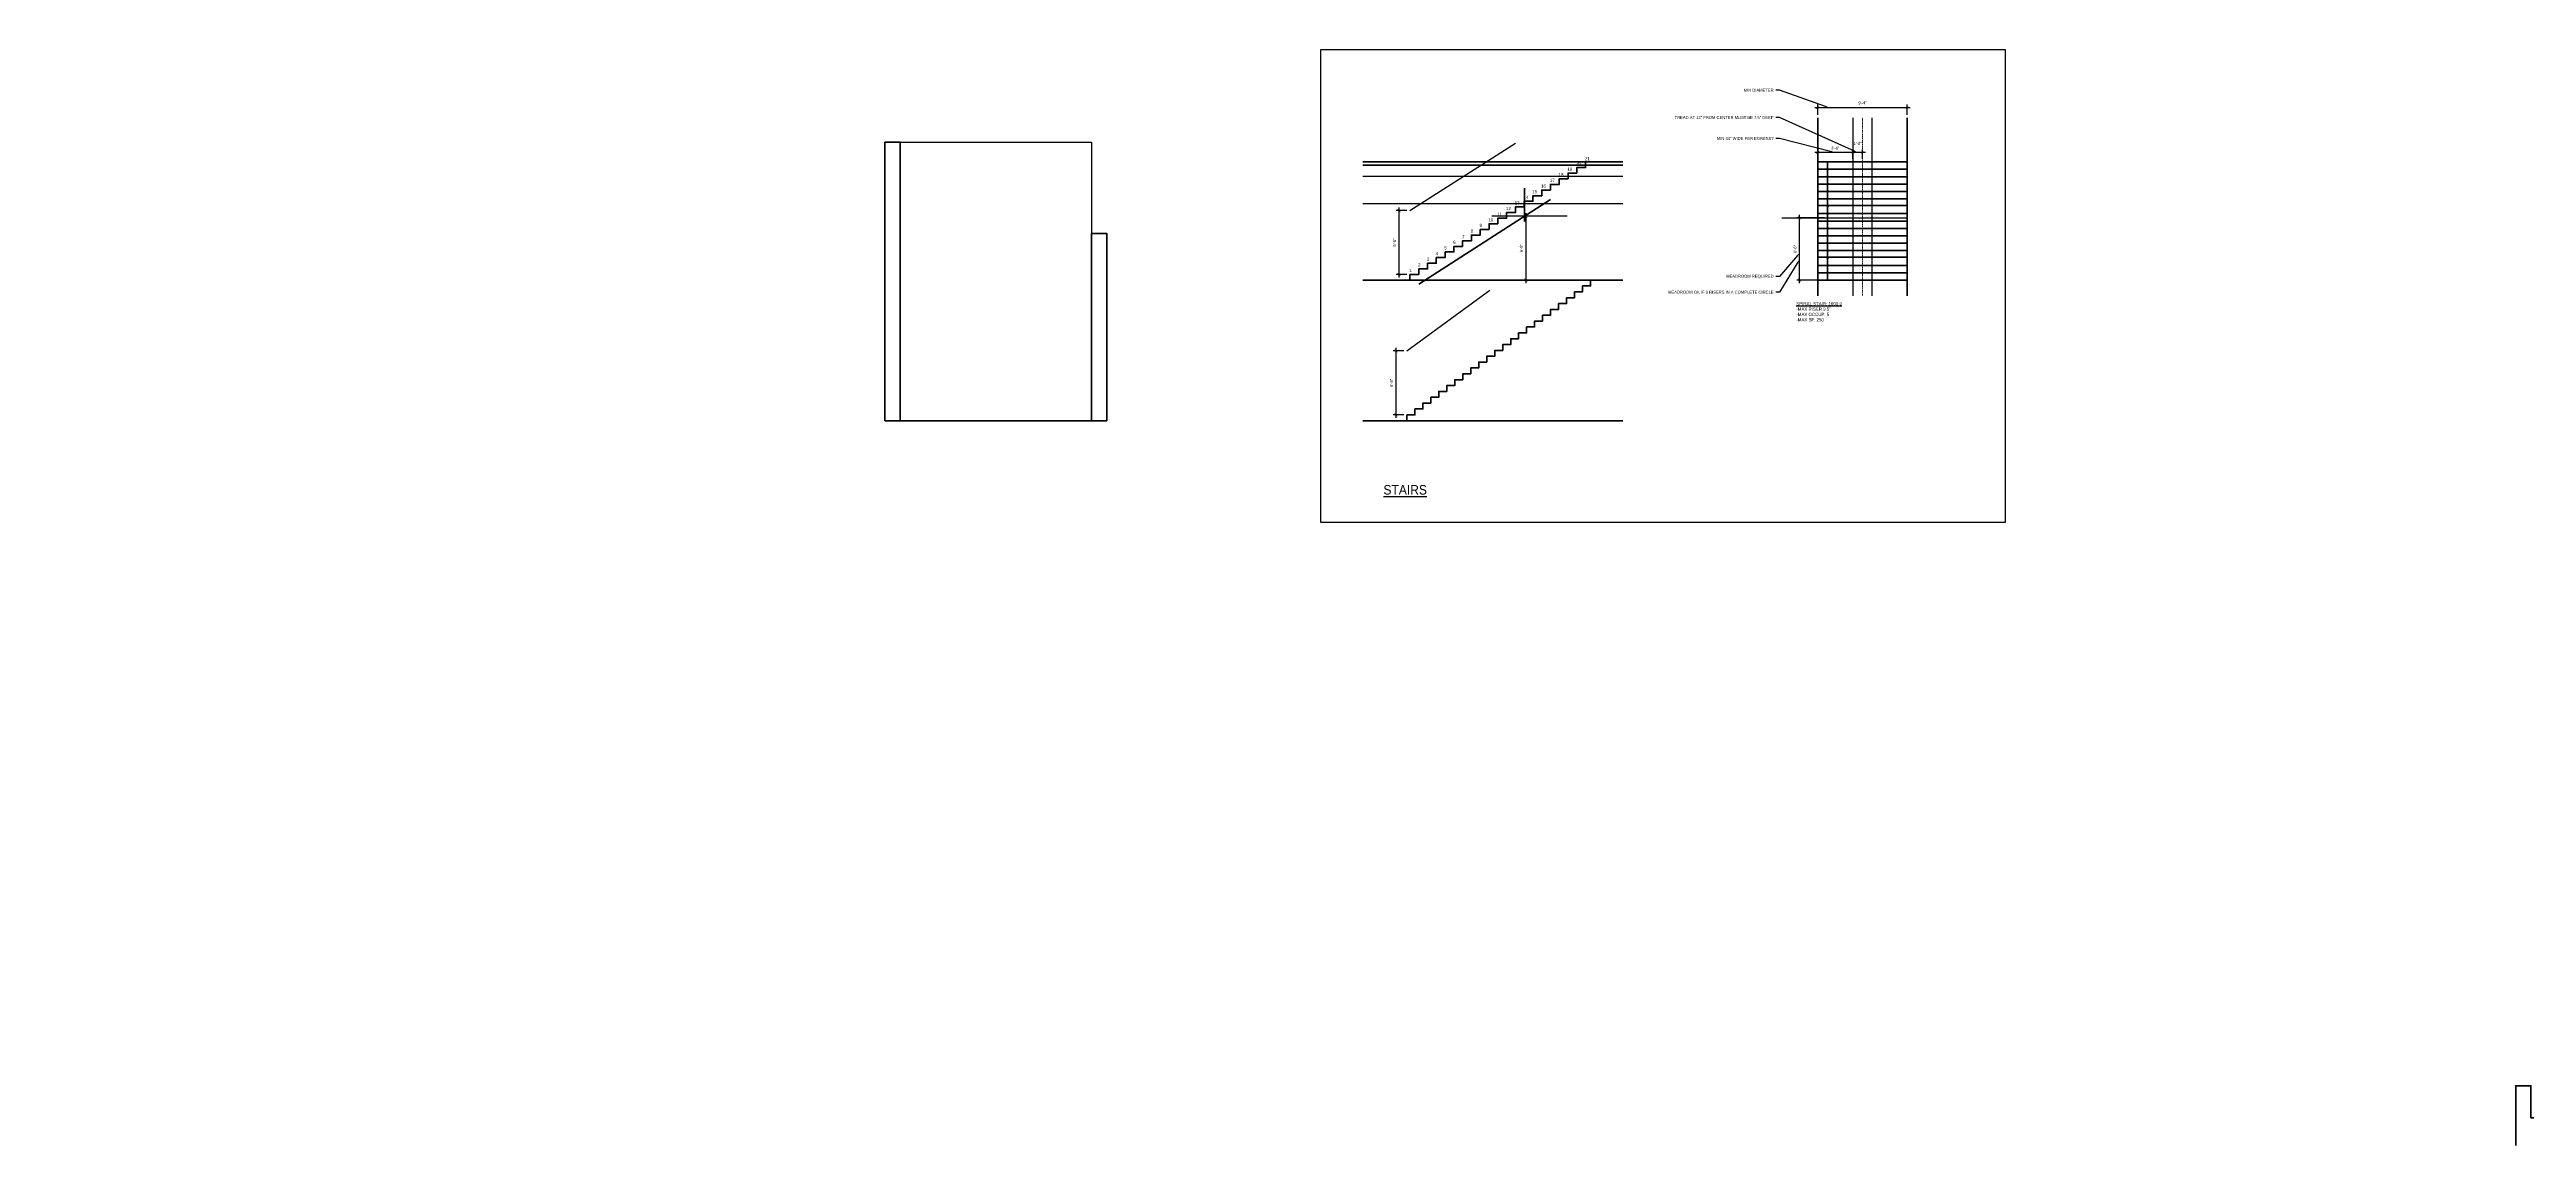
# Model space of a CAD drawing. Header units: inches. Extents: x -5536 to 8590, y -9140 to 228.
# Drawn here: x -3925 to -822, y -5707 to -4335 of the extents above; entities that cross this region are included whole.
import ezdxf
from ezdxf import colors
from ezdxf.entities.mleader import LeaderData, LeaderLine
from ezdxf.math import Vec2, Vec3

# ---------------------------------------------------------------- set-up
doc = ezdxf.new("R2010")
doc.units = ezdxf.units.IN
doc.header["$LTSCALE"] = 0.125
doc.header["$MEASUREMENT"] = 0
doc.header["$PDMODE"] = 35
doc.header["$PDSIZE"] = -5
doc.linetypes.add('CENTER', pattern=[2, 1.25, -0.25, 0.25, -0.25])
doc.layers.get('0').update_dxf_attribs({"linetype": 'CONTINUOUS'})
doc.layers.get('Defpoints').update_dxf_attribs({"linetype": 'CONTINUOUS'})
for name, color, linetype, lineweight in [('A-ELEV-2', 5, 'CONTINUOUS', 25), ('A-ELEV-CUT', 3, 'CONTINUOUS', 50), ('A-NOTE-CL', 8, 'CENTER', 15), ('A-NOTE-REF', 8, 'CONTINUOUS', 15)]:
    doc.layers.add(name, color=color, linetype=linetype, lineweight=lineweight)
doc.layers.add('A-note-dim-1_4', color=8, linetype='CONTINUOUS')
doc.styles.add('1_4SM', font='swisse.ttf', dxfattribs={"width": 0.9, "height": 4})
doc.styles.add('ANNOT-SM', font='swisse.ttf', dxfattribs={"width": 0.9, "height": 0.078125})
doc.dimstyles.new('DIM-ANNOT', dxfattribs={"dimtxt": 0.078125, "dimasz": 0.078125, "dimexe": 0.078125, "dimexo": 0.078125, "dimgap": 0.078125, "dimtad": 1, "dimzin": 11, "dimdsep": 46, "dimlunit": 4, "dimtxsty": 'ANNOT-SM', "dimblk1": 'ARCHTICK', "dimblk2": 'ARCHTICK', "dimsah": 1, "dimcen": 0, "dimdle": 0.078125, "dimclrd": 8, "dimclre": 8, "dimclrt": 8, "dimadec": 0, "dimazin": 0, "dimtfac": 4, "dimtofl": 0, "dimtmove": 2, "dimatfit": 3, "dimfxl": 1, "dimfrac": 2, "dimtzin": 0, "dimarcsym": 0})

# ---------------------------------------------------------------- blocks, each defined once
blk = doc.blocks.new('_ARCHTICK')
at = {"color": 0, "linetype": 'ByBlock', "const_width": 0.15}
blk.add_lwpolyline([(-0.5, -0.5), (0.5, 0.5)], dxfattribs=at)
blk = doc.blocks.new('*D32')
at = {"layer": 'A-ELEV-CUT', "color": 8, "lineweight": -2, "transparency": 16777216}
for p, q in [((-1700.9, -4546), (-1735.9, -4546)), ((-1732.2, -4627.8), (-1732.2, -4542.2)), ((-1700.9, -4624), (-1735.9, -4624))]:
    blk.add_line(p, q, dxfattribs=at)
at = {"layer": 'Defpoints', "color": 0, "transparency": 16777216}
for p in [(-1732.2, -4546), (-1697.1, -4546), (-1697.1, -4624)]:
    blk.add_point(p, dxfattribs=at)
at = {"layer": 'A-ELEV-CUT', "color": 8, "lineweight": -2, "transparency": 16777216, "xscale": 3.75, "yscale": 3.75, "zscale": 3.75}
for p, rotation in [((-1732.2, -4546), 90), ((-1732.2, -4624), 270)]:
    blk.add_blockref('_ARCHTICK', p, dxfattribs=dict(at, rotation=rotation))
at = {"layer": 'A-ELEV-CUT', "color": 8, "transparency": 16777216, "insert": (-1737.8, -4585), "char_height": 3.75, "attachment_point": 5, "rotation": 90, "style": 'ANNOT-SM'}
blk.add_mtext('6\'-6" ', dxfattribs=at)
blk = doc.blocks.new('*D33')
at = {"layer": 'A-ELEV-CUT', "color": 8, "lineweight": -2, "transparency": 16777216}
for p, q in [((-1649.8, -4464.4), (-1669.3, -4464.4)), ((-1665.6, -4472.2), (-1665.6, -4460.6)), ((-1653.6, -4472.2), (-1653.6, -4460.6))]:
    blk.add_line(p, q, dxfattribs=at)
at = {"layer": 'Defpoints', "color": 0, "transparency": 16777216}
for p in [(-1665.6, -4464.4), (-1665.6, -4476), (-1653.6, -4476)]:
    blk.add_point(p, dxfattribs=at)
at = {"layer": 'A-ELEV-CUT', "color": 8, "lineweight": -2, "transparency": 16777216, "xscale": 3.75, "yscale": 3.75, "zscale": 3.75, "rotation": 180}
blk.add_blockref('_ARCHTICK', (-1665.6, -4464.4), dxfattribs=at)
at = {"layer": 'A-ELEV-CUT', "color": 8, "lineweight": -2, "transparency": 16777216, "xscale": 3.75, "yscale": 3.75, "zscale": 3.75}
blk.add_blockref('_ARCHTICK', (-1653.6, -4464.4), dxfattribs=at)
at = {"layer": 'A-ELEV-CUT', "color": 8, "transparency": 16777216, "insert": (-1659.6, -4453.1), "char_height": 3.75, "attachment_point": 5, "style": 'ANNOT-SM'}
blk.add_mtext('1\'-0" ', dxfattribs=at)
blk = doc.blocks.new('*D34')
at = {"layer": 'A-ELEV-CUT', "color": 8, "lineweight": -2, "transparency": 16777216}
for p, q in [((-1661.8, -4464.4), (-1713.3, -4464.4)), ((-1709.6, -4472.2), (-1709.6, -4460.6)), ((-1665.6, -4472.2), (-1665.6, -4460.6))]:
    blk.add_line(p, q, dxfattribs=at)
at = {"layer": 'Defpoints', "color": 0, "transparency": 16777216}
for p in [(-1709.6, -4464.4), (-1709.6, -4476), (-1665.6, -4476)]:
    blk.add_point(p, dxfattribs=at)
at = {"layer": 'A-ELEV-CUT', "color": 8, "lineweight": -2, "transparency": 16777216, "xscale": 3.75, "yscale": 3.75, "zscale": 3.75, "rotation": 180}
blk.add_blockref('_ARCHTICK', (-1709.6, -4464.4), dxfattribs=at)
at = {"layer": 'A-ELEV-CUT', "color": 8, "lineweight": -2, "transparency": 16777216, "xscale": 3.75, "yscale": 3.75, "zscale": 3.75}
blk.add_blockref('_ARCHTICK', (-1665.6, -4464.4), dxfattribs=at)
at = {"layer": 'A-ELEV-CUT', "color": 8, "transparency": 16777216, "insert": (-1687.6, -4458.7), "char_height": 3.75, "attachment_point": 5, "style": 'ANNOT-SM'}
blk.add_mtext('3\'-8" ', dxfattribs=at)
blk = doc.blocks.new('*D35')
at = {"layer": 'A-ELEV-CUT', "color": 8, "lineweight": -2, "transparency": 16777216}
for p, q in [((-1709.6, -4417.1), (-1709.6, -4404.2)), ((-1597.6, -4417.1), (-1597.6, -4404.2)), ((-1713.3, -4408), (-1593.8, -4408))]:
    blk.add_line(p, q, dxfattribs=at)
at = {"layer": 'Defpoints', "color": 0, "transparency": 16777216}
for p in [(-1709.6, -4420.9), (-1597.6, -4408), (-1597.6, -4420.9)]:
    blk.add_point(p, dxfattribs=at)
at = {"layer": 'A-ELEV-CUT', "color": 8, "lineweight": -2, "transparency": 16777216, "xscale": 3.75, "yscale": 3.75, "zscale": 3.75, "rotation": 180}
blk.add_blockref('_ARCHTICK', (-1709.6, -4408), dxfattribs=at)
at = {"layer": 'A-ELEV-CUT', "color": 8, "lineweight": -2, "transparency": 16777216, "xscale": 3.75, "yscale": 3.75, "zscale": 3.75}
blk.add_blockref('_ARCHTICK', (-1597.6, -4408), dxfattribs=at)
at = {"layer": 'A-ELEV-CUT', "color": 8, "transparency": 16777216, "insert": (-1653.6, -4402.3), "char_height": 3.75, "attachment_point": 5, "style": 'ANNOT-SM'}
blk.add_mtext('9\'-4" ', dxfattribs=at)
blk = doc.blocks.new('*D36')
at = {"layer": 'A-ELEV-CUT', "color": 8, "lineweight": -2, "transparency": 16777216}
for p, q in [((-2227.9, -4712.7), (-2241.5, -4712.7)), ((-2237.8, -4796.4), (-2237.8, -4708.9)), ((-2227.9, -4792.7), (-2241.5, -4792.7))]:
    blk.add_line(p, q, dxfattribs=at)
at = {"layer": 'Defpoints', "color": 0, "transparency": 16777216}
for p in [(-2237.8, -4712.7), (-2224.2, -4712.7), (-2224.2, -4792.7)]:
    blk.add_point(p, dxfattribs=at)
at = {"layer": 'A-ELEV-CUT', "color": 8, "lineweight": -2, "transparency": 16777216, "xscale": 3.75, "yscale": 3.75, "zscale": 3.75}
for p, rotation in [((-2237.8, -4712.7), 90), ((-2237.8, -4792.7), 270)]:
    blk.add_blockref('_ARCHTICK', p, dxfattribs=dict(at, rotation=rotation))
at = {"layer": 'A-ELEV-CUT', "color": 8, "transparency": 16777216, "insert": (-2243.5, -4752.7), "char_height": 3.75, "attachment_point": 5, "rotation": 90, "style": 'ANNOT-SM'}
blk.add_mtext('6\'-8" ', dxfattribs=at)
blk = doc.blocks.new('*D37')
at = {"layer": 'A-ELEV-CUT', "color": 8, "lineweight": -2, "transparency": 16777216}
for p, q in [((-2224.1, -4537), (-2237.7, -4537)), ((-2233.9, -4620.7), (-2233.9, -4533.2)), ((-2224.1, -4617), (-2237.7, -4617))]:
    blk.add_line(p, q, dxfattribs=at)
at = {"layer": 'Defpoints', "color": 0, "transparency": 16777216}
for p in [(-2233.9, -4537), (-2220.3, -4537), (-2220.3, -4617)]:
    blk.add_point(p, dxfattribs=at)
at = {"layer": 'A-ELEV-CUT', "color": 8, "lineweight": -2, "transparency": 16777216, "xscale": 3.75, "yscale": 3.75, "zscale": 3.75}
for p, rotation in [((-2233.9, -4537), 90), ((-2233.9, -4617), 270)]:
    blk.add_blockref('_ARCHTICK', p, dxfattribs=dict(at, rotation=rotation))
at = {"layer": 'A-ELEV-CUT', "color": 8, "transparency": 16777216, "insert": (-2239.6, -4577), "char_height": 3.75, "attachment_point": 5, "rotation": 90, "style": 'ANNOT-SM'}
blk.add_mtext('6\'-8" ', dxfattribs=at)
blk = doc.blocks.new('*D38')
at = {"layer": 'A-ELEV-CUT', "color": 8, "lineweight": -2, "transparency": 16777216}
for p, q in [((-2063, -4544), (-2078.9, -4544)), ((-2075.2, -4540.2), (-2075.2, -4627.8)), ((-2063, -4624), (-2078.9, -4624))]:
    blk.add_line(p, q, dxfattribs=at)
at = {"layer": 'Defpoints', "color": 0, "transparency": 16777216}
for p in [(-2059.3, -4544), (-2075.2, -4624), (-2059.3, -4624)]:
    blk.add_point(p, dxfattribs=at)
at = {"layer": 'A-ELEV-CUT', "color": 8, "lineweight": -2, "transparency": 16777216, "xscale": 3.75, "yscale": 3.75, "zscale": 3.75}
for p, rotation in [((-2075.2, -4544), 90), ((-2075.2, -4624), 270)]:
    blk.add_blockref('_ARCHTICK', p, dxfattribs=dict(at, rotation=rotation))
at = {"layer": 'A-ELEV-CUT', "color": 8, "transparency": 16777216, "insert": (-2080.8, -4584), "char_height": 3.75, "attachment_point": 5, "rotation": 90, "style": 'ANNOT-SM'}
blk.add_mtext('6\'-8" ', dxfattribs=at)

msp = doc.modelspace()

# ---------------------------------------------------------------- linework, layer by layer
for p, q in [((-1665.56019, -4420.85), (-1665.56019, -4643.475)), ((-1641.56019, -4420.85), (-1641.56019, -4643.475)), ((-2220.33519, -4536.95238), (-2088.33519, -4452.38095)), ((-2023.28519, -4544), (-2117.93519, -4544)), ((-1754.56019, -4546), (-1597.56019, -4546)), ((-2224.18519, -4712.66667), (-2120.32155, -4636.5))]:
    msp.add_line(p, q)
at = {"layer": 'A-ELEV-2'}
for p, q in [((-2878.16117, -4451.5), (-2878.16117, -4800)), ((-2859.16117, -4800), (-2859.16117, -4451.5)), ((-2859.16117, -4451.5), (-2619.16117, -4451.5)), ((-2619.16117, -4451.5), (-2619.16117, -4800)), ((-2859.16117, -4800), (-2859.16117, -4482)), ((-2279.38519, -4494), (-1953.86019, -4494)), ((-2279.38519, -4528), (-1953.86019, -4528)), ((-2600.16117, -4565.46226), (-2619.16117, -4565.46226)), ((-2600.16117, -4565.46226), (-2600.16117, -4800)), ((-2878.16117, -4800), (-2600.16117, -4800))]:
    msp.add_line(p, q, dxfattribs=at)
msp.add_lwpolyline([(-1474.91019, -4927.625), (-2331.81019, -4927.625), (-2331.81019, -4335.4), (-1474.91019, -4335.4)], close=True, dxfattribs=at)
at = {"layer": 'A-ELEV-CUT'}
for p, q in [((-1709.56019, -4420.85), (-1709.56019, -4643.475)), ((-1597.56019, -4420.85), (-1597.56019, -4643.475)), ((-2279.38519, -4476), (-1953.86019, -4476)), ((-2279.38519, -4480), (-1953.86019, -4480)), ((-1709.56019, -4476), (-1597.56019, -4476)), ((-1709.56019, -4485.25), (-1597.56019, -4485.25)), ((-1709.56019, -4494.5), (-1597.56019, -4494.5)), ((-1697.11019, -4476), (-1697.11019, -4624)), ((-2209.33519, -4628.95238), (-2044.33519, -4523.2381)), ((-2076.74059, -4550.45), (-2076.74059, -4509.075)), ((-1709.56019, -4503.75), (-1597.56019, -4503.75)), ((-1709.56019, -4513), (-1597.56019, -4513)), ((-1709.56019, -4522.25), (-1597.56019, -4522.25)), ((-1709.56019, -4530.475), (-1597.56019, -4530.475)), ((-1709.56019, -4540.75), (-1597.56019, -4540.75)), ((-1709.56019, -4550), (-1597.56019, -4550)), ((-1709.56019, -4559.25), (-1597.56019, -4559.25)), ((-1709.56019, -4568.5), (-1597.56019, -4568.5)), ((-1709.56019, -4577.75), (-1597.56019, -4577.75)), ((-1709.56019, -4587), (-1597.56019, -4587)), ((-1709.56019, -4595.225), (-1597.56019, -4595.225)), ((-1709.56019, -4605.5), (-1597.56019, -4605.5)), ((-1709.56019, -4614.75), (-1597.56019, -4614.75)), ((-2279.38519, -4624), (-1953.86019, -4624)), ((-1709.56019, -4624), (-1597.56019, -4624)), ((-2859.16117, -4800), (-2619.16117, -4800)), ((-2279.38519, -4800), (-1953.86019, -4800))]:
    msp.add_line(p, q, dxfattribs=at)
for points in [[(-2878.16117, -4451.5), (-2859.16117, -4451.5), (-2859.16117, -4800), (-2878.16117, -4800)], [(-2619.16117, -4565.46226), (-2600.16117, -4565.46226), (-2600.16117, -4800), (-2619.16117, -4800)]]:
    msp.add_lwpolyline(points, close=True, dxfattribs=at)
for points in [[(-2220.33519, -4624), (-2220.33519, -4616.95238), (-2209.33519, -4616.95238), (-2209.33519, -4609.90476), (-2198.33519, -4609.90476), (-2198.33519, -4602.85714), (-2187.33519, -4602.85714), (-2187.33519, -4595.80952), (-2176.33519, -4595.80952), (-2176.33519, -4588.7619), (-2165.33519, -4588.7619), (-2165.33519, -4581.71429), (-2154.33519, -4581.71429), (-2154.33519, -4574.66667), (-2143.33519, -4574.66667), (-2143.33519, -4567.61905), (-2132.33519, -4567.61905), (-2132.33519, -4560.57143), (-2121.33519, -4560.57143), (-2121.33519, -4553.52381), (-2110.33519, -4553.52381), (-2110.33519, -4546.47619), (-2099.33519, -4546.47619), (-2099.33519, -4539.42857), (-2088.33519, -4539.42857), (-2088.33519, -4532.38095), (-2077.33519, -4532.38095), (-2077.33519, -4525.33333), (-2066.33519, -4525.33333), (-2066.33519, -4518.28571), (-2055.33519, -4518.28571), (-2055.33519, -4511.2381), (-2044.33519, -4511.2381), (-2044.33519, -4504.19048), (-2033.33519, -4504.19048), (-2033.33519, -4497.14286), (-2022.33519, -4497.14286), (-2022.33519, -4490.09524), (-2011.33519, -4490.09524), (-2011.33519, -4483.04762), (-2000.33519, -4483.04762), (-2000.33519, -4476)], [(-2224.18519, -4800), (-2224.18519, -4792.66667), (-2214.18519, -4792.66667), (-2214.18519, -4785.33333), (-2204.18519, -4785.33333), (-2204.18519, -4778), (-2194.18519, -4778), (-2194.18519, -4770.66667), (-2184.18519, -4770.66667), (-2184.18519, -4763.33333), (-2174.18519, -4763.33333), (-2174.18519, -4756), (-2164.18519, -4756), (-2164.18519, -4748.66667), (-2154.18519, -4748.66667), (-2154.18519, -4741.33333), (-2144.18519, -4741.33333), (-2144.18519, -4734), (-2134.18519, -4734), (-2134.18519, -4726.66667), (-2124.18519, -4726.66667), (-2124.18519, -4719.33333), (-2114.18519, -4719.33333), (-2114.18519, -4712), (-2104.18519, -4712), (-2104.18519, -4704.66667), (-2094.18519, -4704.66667), (-2094.18519, -4697.33333), (-2084.18519, -4697.33333), (-2084.18519, -4690), (-2074.18519, -4690), (-2074.18519, -4682.66667), (-2064.18519, -4682.66667), (-2064.18519, -4675.33333), (-2054.18519, -4675.33333), (-2054.18519, -4668), (-2044.18519, -4668), (-2044.18519, -4660.66667), (-2034.18519, -4660.66667), (-2034.18519, -4653.33333), (-2024.18519, -4653.33333), (-2024.18519, -4646), (-2014.18519, -4646), (-2014.18519, -4638.66667), (-2004.18519, -4638.66667), (-2004.18519, -4631.33333), (-1994.18519, -4631.33333), (-1994.18519, -4624)], [(-67.75, -5672.5), (-816.1957, -5672.5), (-816.1957, -5632.5), (-835.1959, -5632.5), (-835.1959, -5707.21866)]]:
    msp.add_lwpolyline(points, dxfattribs=at)
for p in [(-1697.11019, -4485.25), (-1697.11019, -4494.5), (-1697.11019, -4503.75), (-1697.11019, -4513), (-1697.11019, -4522.25), (-1697.11019, -4531.5), (-1697.11019, -4540.75), (-1697.11019, -4550), (-1697.11019, -4559.25), (-1697.11019, -4568.5), (-1697.11019, -4577.75), (-1697.11019, -4587), (-1697.11019, -4596.25), (-1697.11019, -4605.5), (-1697.11019, -4614.75)]:
    msp.add_point(p, dxfattribs=at)
at = {"layer": 'A-NOTE-CL'}
msp.add_line((-1653.56019, -4420.85), (-1653.56019, -4643.475), dxfattribs=at)

# ---------------------------------------------------------------- texts
at = {"layer": 'A-note-dim-1_4', "color": 8, "attachment_point": 1, "style": '1_4SM'}
for s, width, insert, char_height in [('17', 17.125, (-2045.16019, -4497.1631), 4), ('18', 17.125, (-2034.16019, -4490.11548), 4), ('19', 17.125, (-2023.16019, -4483.06786), 4), ('20', 17.125, (-2012.16019, -4476.02024), 4), ('21', 17.125, (-2001.16019, -4469.89524), 4), ('13', 17.125, (-2089.16019, -4525.35357), 4), ('14', 17.125, (-2078.16019, -4518.30595), 4), ('15', 17.125, (-2067.16019, -4511.25833), 4), ('16', 17.125, (-2056.16019, -4504.21071), 4), ('8', 17.125, (-2144.16019, -4560.59167), 4), ('9', 17.125, (-2133.16019, -4553.54405), 4), ('10', 17.125, (-2122.16019, -4546.49643), 4), ('11', 17.125, (-2111.16019, -4539.44881), 4), ('12', 17.125, (-2100.16019, -4532.40119), 4), ('4', 17.125, (-2188.16019, -4588.78214), 4), ('5', 17.125, (-2177.16019, -4581.73452), 4), ('6', 17.125, (-2166.16019, -4574.6869), 4), ('7', 17.125, (-2155.16019, -4567.63929), 4), ('1', 17.125, (-2221.16019, -4609.925), 4), ('2', 17.125, (-2210.16019, -4602.87738), 4), ('3', 17.125, (-2199.16019, -4595.82976), 4), ('{\\LSPIRAL STAIR: 1009.9\\P}-MAX RISER 9.5"\\P-MAX OCCUP: 5\\P-MAX SF: 250', 154.275, (-1736.36019, -4651.575), 4), ('{\\LSTAIRS}', 154.275, (-2253.58519, -4880.5), 12)]:
    msp.add_mtext_dynamic_manual_height_columns(s, width=width, gutter_width=18.75, heights=[0], dxfattribs=dict(at, insert=insert, char_height=char_height))

# ---------------------------------------------------------------- dimensions: what is measured, and where the dimension line sits
at = {"layer": 'A-ELEV-CUT'}
for base, p1, p2, picture, middle in [((-1597.56019, -4407.975), (-1709.56019, -4420.85), (-1597.56019, -4420.85), '*D35', (-1653.56019, -4402.29802)), ((-1709.56019, -4464.4), (-1665.56019, -4476), (-1709.56019, -4476), '*D34', (-1687.56019, -4458.72556)), ((-1665.56019, -4464.4), (-1653.56019, -4476), (-1665.56019, -4476), '*D33', (-1659.56019, -4453.10056))]:
    dim = msp.add_linear_dim(base=base, p1=p1, p2=p2, dimstyle='DIM-ANNOT', override={"dimpost": ' '}, dxfattribs=at)
    dim.commit()
    dim.dimension.update_dxf_attribs({"geometry": picture, "text_midpoint": middle})
for base, p1, p2, picture, middle in [((-2233.93519, -4536.95238), (-2220.33519, -4616.95238), (-2220.33519, -4536.95238), '*D37', (-2239.61216, -4576.95238)), ((-2075.16019, -4624), (-2059.28519, -4544), (-2059.28519, -4624), '*D38', (-2080.83716, -4584)), ((-1732.16019, -4546), (-1697.11019, -4624), (-1697.11019, -4546), '*D32', (-1737.83716, -4585)), ((-2237.78519, -4712.66667), (-2224.18519, -4792.66667), (-2224.18519, -4712.66667), '*D36', (-2243.46216, -4752.66667))]:
    dim = msp.add_linear_dim(base=base, p1=p1, p2=p2, angle=90, dimstyle='DIM-ANNOT', override={"dimpost": ' '}, dxfattribs=at)
    dim.commit()
    dim.dimension.update_dxf_attribs({"geometry": picture, "text_midpoint": middle})

# ---------------------------------------------------------------- leaders
at = {"layer": 'A-note-dim-1_4', "color": 8}
ml = msp.add_multileader_mtext('Standard', dxfattribs=at)
ml.set_content('MIN DIAMETER', color=8, style='ANNOT-SM')
ml.set_leader_properties()
ml.build(insert=Vec2(0, 0))
ml.multileader.update_dxf_attribs({"dogleg_length": 0.09375, "arrow_head_size": 4.5, "scale": 48})
ctx = ml.context
ctx.base_point, ctx.scale, ctx.char_height, ctx.arrow_head_size, ctx.landing_gap_size, ctx.plane_origin = Vec3(-1806.08498, -4386.325), 48, 3.75, 4.5, 3, Vec3(-1732.16019, -4345.025)
ctx.text_align_type = 2
notes = []
notes.append((ctx, [(0, (1, 1, 0), (-1757.38519, -4386.325), (-1, 0), 4.5, [(0, [(-1695.66019, -4407.975)], 0, [])])]))
ctx.mtext.insert, ctx.mtext.width, ctx.mtext.alignment, ctx.mtext.flow_direction = Vec3(-1764.88519, -4384.44873), 78.5651412, 3, 5
ml = msp.add_multileader_mtext('Standard', dxfattribs=at)
ml.set_content('TREAD AT 12" FROM CENTER MUST BE 7.5" DEEP', color=8, style='ANNOT-SM')
ml.set_leader_properties()
ml.build(insert=Vec2(0, 0))
ml.multileader.update_dxf_attribs({"dogleg_length": 0.09375, "arrow_head_size": 4.5, "scale": 48})
ctx = ml.context
ctx.base_point, ctx.scale, ctx.char_height, ctx.arrow_head_size, ctx.landing_gap_size, ctx.plane_origin = Vec3(-1819.61693, -4420.475), 48, 3.75, 4.5, 3, Vec3(-1732.16019, -4379.175)
ctx.text_align_type = 2
notes.append((ctx, [(0, (1, 1, 0), (-1757.38519, -4420.475), (-1, 0), 4.5, [(0, [(-1659.56019, -4464.4)], 0, [])])]))
ctx.mtext.insert, ctx.mtext.width, ctx.mtext.alignment, ctx.mtext.flow_direction = Vec3(-1764.88519, -4418.55056), 52.7162794, 3, 5
ml = msp.add_multileader_mtext('Standard', dxfattribs=at)
ml.set_content('MIN 44" WIDE PER EGRESS?', color=8, style='ANNOT-SM')
ml.set_leader_properties()
ml.build(insert=Vec2(0, 0))
ml.multileader.update_dxf_attribs({"dogleg_length": 0.09375, "arrow_head_size": 4.5, "scale": 48})
ctx = ml.context
ctx.base_point, ctx.scale, ctx.char_height, ctx.arrow_head_size, ctx.landing_gap_size, ctx.plane_origin = Vec3(-1803.2645, -4446.65), 48, 3.75, 4.5, 3, Vec3(-1732.16019, -4393.925)
ctx.text_align_type = 2
notes.append((ctx, [(0, (1, 1, 0), (-1757.38519, -4446.65), (-1, 0), 4.5, [(0, [(-1687.56019, -4464.4)], 0, [])])]))
ctx.mtext.insert, ctx.mtext.width, ctx.mtext.alignment, ctx.mtext.flow_direction = Vec3(-1764.88519, -4444.72556), 42.6861936, 3, 5
ml = msp.add_multileader_mtext('Standard', dxfattribs=at)
ml.set_content('HEADROOM REQUIRED', color=8, style='ANNOT-SM')
ml.set_leader_properties()
ml.build(insert=Vec2(0, 0))
ml.multileader.update_dxf_attribs({"dogleg_length": 0.09375, "arrow_head_size": 4.5, "scale": 48})
ctx = ml.context
ctx.base_point, ctx.scale, ctx.char_height, ctx.arrow_head_size, ctx.landing_gap_size, ctx.plane_origin = Vec3(-1798.52946, -4619.375), 48, 3.75, 4.5, 3, Vec3(-1732.16019, -4589.95)
ctx.text_align_type = 2
notes.append((ctx, [(0, (1, 1, 0), (-1757.38519, -4619.375), (-1, 0), 4.5, [(0, [(-1732.16019, -4589.95)], 0, [])])]))
ctx.mtext.insert, ctx.mtext.width, ctx.mtext.alignment, ctx.mtext.flow_direction = Vec3(-1764.88519, -4617.2997), 38.6311007, 3, 5
ml = msp.add_multileader_mtext('Standard', dxfattribs=at)
ml.set_content('HEADROOM OK IF 9 RISERS IN A COMPLETE CIRCLE', color=8, style='ANNOT-SM')
ml.set_leader_properties()
ml.build(insert=Vec2(0, 0))
ml.multileader.update_dxf_attribs({"dogleg_length": 0.09375, "arrow_head_size": 4.5, "scale": 48})
ctx = ml.context
ctx.base_point, ctx.scale, ctx.char_height, ctx.arrow_head_size, ctx.landing_gap_size, ctx.plane_origin = Vec3(-1817.03605, -4639.175), 48, 3.75, 4.5, 3, Vec3(-1732.16019, -4597.875)
ctx.text_align_type = 2
notes.append((ctx, [(0, (1, 1, 0), (-1757.38519, -4639.175), (-1, 0), 4.5, [(0, [(-1732.16019, -4597.875)], 0, [])])]))
ctx.mtext.insert, ctx.mtext.width, ctx.mtext.alignment, ctx.mtext.flow_direction = Vec3(-1764.88519, -4637.25056), 50.6847165, 3, 5
at = {"layer": 'A-NOTE-REF', "color": 8}
ml = msp.add_multileader_mtext('Standard', dxfattribs=at)
ml.set_content('GUARDRAIL: 42" H. ABOVE DECK ', color=8, style='ANNOT-SM')
ml.set_leader_properties()
ml.build(insert=Vec2(0, 0))
ml.multileader.update_dxf_attribs({"dogleg_length": 0.09375, "arrow_head_size": 4.5, "scale": 48})
ctx = ml.context
ctx.base_point, ctx.scale, ctx.char_height, ctx.arrow_head_size, ctx.landing_gap_size, ctx.plane_origin = Vec3(579.65243, -5611.44433), 48, 3.75, 4.5, 3, Vec3(649.41286, -5661.07811)
ctx.text_align_type = 2
notes.append((ctx, [(0, (1, 1, 0), (637.69908, -5611.44433), (-1, 0), 4.5, [(0, [(663.46975, -5626.5)], 0, [])])]))
ctx.mtext.insert, ctx.mtext.width, ctx.mtext.alignment, ctx.mtext.flow_direction = Vec3(630.19908, -5609.51989), 49.2345696, 3, 5
ml = msp.add_multileader_mtext('Standard', dxfattribs=at)
ml.set_content('(E) ROOF MEMBRANE', color=8, style='ANNOT-SM')
ml.set_leader_properties()
ml.build(insert=Vec2(0, 0))
ml.multileader.update_dxf_attribs({"dogleg_length": 0.09375, "arrow_head_size": 4.5, "scale": 48})
ctx = ml.context
ctx.base_point, ctx.scale, ctx.char_height, ctx.arrow_head_size, ctx.landing_gap_size, ctx.plane_origin = Vec3(572.06952, -5673.13057), 48, 3.75, 4.5, 3, Vec3(652.96727, -5721.80801)
ctx.text_align_type = 2
notes.append((ctx, [(0, (1, 1, 0), (637.69908, -5673.13057), (-1, 0), 4.5, [(0, [(662.8, -5668.5)], 0, [])])]))
ctx.mtext.insert, ctx.mtext.width, ctx.mtext.alignment, ctx.mtext.flow_direction = Vec3(630.19908, -5670.76241), 127.1873738, 3, 5
ml = msp.add_multileader_mtext('Standard', dxfattribs=at)
ml.set_content('ROOF DECK', color=8, style='ANNOT-SM')
ml.set_leader_properties()
ml.build(insert=Vec2(0, 0))
ml.multileader.update_dxf_attribs({"dogleg_length": 0.09375, "arrow_head_size": 4.5, "scale": 48})
ctx = ml.context
ctx.base_point, ctx.scale, ctx.char_height, ctx.arrow_head_size, ctx.landing_gap_size, ctx.plane_origin = Vec3(596.43615, -5682.52597), 48, 3.75, 4.5, 3, Vec3(652.96727, -5731.20341)
ctx.text_align_type = 2
notes.append((ctx, [(0, (1, 1, 0), (637.69908, -5682.52597), (-1, 0), 4.5, [(0, [(662.8, -5672.5)], 0, [])])]))
ctx.mtext.insert, ctx.mtext.width, ctx.mtext.alignment, ctx.mtext.flow_direction = Vec3(630.19908, -5680.60153), 127.1873738, 3, 5
ml = msp.add_multileader_mtext('Standard', dxfattribs=at)
ml.set_content('STAIR NOSING BEYOND', color=8, style='ANNOT-SM')
ml.set_leader_properties()
ml.build(insert=Vec2(0, 0))
ml.multileader.update_dxf_attribs({"dogleg_length": 0.09375, "arrow_head_size": 4.5, "scale": 48})
ctx = ml.context
ctx.base_point, ctx.scale, ctx.char_height, ctx.arrow_head_size, ctx.landing_gap_size, ctx.plane_origin = Vec3(590.29543, -5692.16757), 48, 3.75, 4.5, 3, Vec3(649.41286, -5745.87866)
ctx.text_align_type = 2
notes.append((ctx, [(0, (1, 1, 0), (637.69908, -5692.16757), (-1, 0), 4.5, [(0, [(735.99579, -5680.58395)], 0, [])])]))
ctx.mtext.insert, ctx.mtext.width, ctx.mtext.alignment, ctx.mtext.flow_direction = Vec3(630.19908, -5690.24313), 49.2345696, 3, 5
for ctx, leaders in notes:
    for number, flags, end, landing, length, lines in leaders:
        leader = LeaderData()
        leader.index, (leader.has_last_leader_line, leader.has_dogleg_vector, leader.attachment_direction) = number, flags
        leader.last_leader_point, leader.dogleg_vector, leader.dogleg_length = Vec3(end), Vec3(landing), length
        for number, points, colour, breaks in lines:
            line = LeaderLine()
            line.index, line.vertices, line.color, line.breaks = number, Vec3.list(points), colors.encode_raw_color(colour), breaks
            leader.lines.append(line)
        ctx.leaders.append(leader)

doc.saveas('drawing.dxf')
